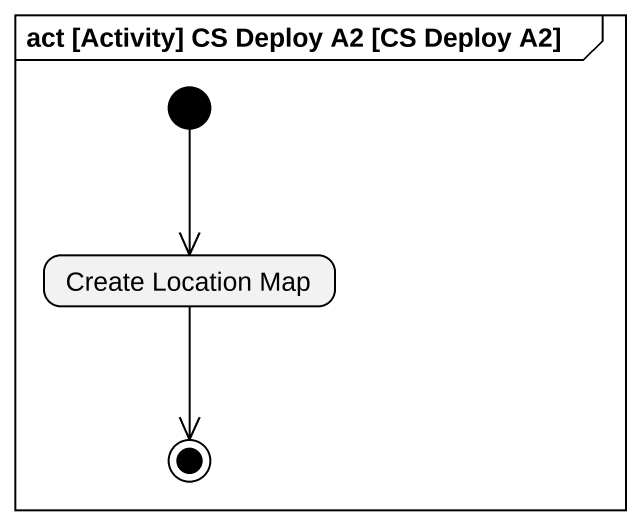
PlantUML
@startuml
mainframe act [Activity] CS Deploy A2 [CS Deploy A2]
hide empty description
state "Create Location Map" as Create_Location_Map
[*] --> Create_Location_Map
Create_Location_Map --> [*]
@enduml
